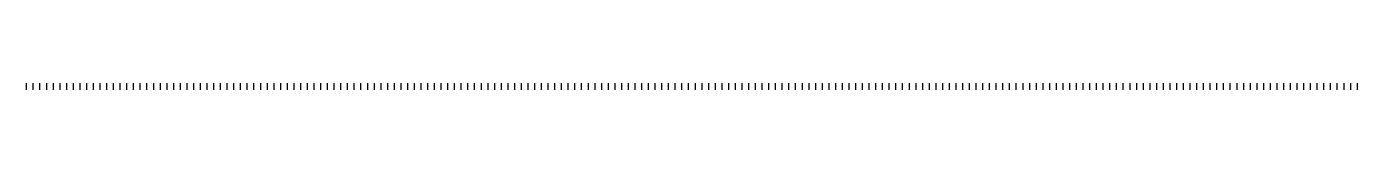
# Model space of a CAD drawing. Header units: millimetres. Extents: x 0 to 199, y 0 to 1.
import ezdxf

# ---------------------------------------------------------------- set-up
doc = ezdxf.new("R2010")
doc.units = ezdxf.units.MM
doc.layers.get('0').update_dxf_attribs({"linetype": 'CONTINUOUS'})

msp = doc.modelspace()

# ---------------------------------------------------------------- linework, layer by layer
for p, q in [((0, 0), (0, 1)), ((1, 0), (1, 1)), ((2, 0), (2, 1)), ((3, 0), (3, 1)), ((4, 0), (4, 1)), ((5, 0), (5, 1)), ((6, 0), (6, 1)), ((7, 0), (7, 1)), ((8, 0), (8, 1)), ((9, 0), (9, 1)), ((10, 0), (10, 1)), ((11, 0), (11, 1)), ((12, 0), (12, 1)), ((13, 0), (13, 1)), ((14, 0), (14, 1)), ((15, 0), (15, 1)), ((16, 0), (16, 1)), ((17, 0), (17, 1)), ((18, 0), (18, 1)), ((19, 0), (19, 1)), ((20, 0), (20, 1)), ((21, 0), (21, 1)), ((22, 0), (22, 1)), ((23, 0), (23, 1)), ((24, 0), (24, 1)), ((25, 0), (25, 1)), ((26, 0), (26, 1)), ((27, 0), (27, 1)), ((28, 0), (28, 1)), ((29, 0), (29, 1)), ((30, 0), (30, 1)), ((31, 0), (31, 1)), ((32, 0), (32, 1)), ((33, 0), (33, 1)), ((34, 0), (34, 1)), ((35, 0), (35, 1)), ((36, 0), (36, 1)), ((37, 0), (37, 1)), ((38, 0), (38, 1)), ((39, 0), (39, 1)), ((40, 0), (40, 1)), ((41, 0), (41, 1)), ((42, 0), (42, 1)), ((43, 0), (43, 1)), ((44, 0), (44, 1)), ((45, 0), (45, 1)), ((46, 0), (46, 1)), ((47, 0), (47, 1)), ((48, 0), (48, 1)), ((49, 0), (49, 1)), ((50, 0), (50, 1)), ((51, 0), (51, 1)), ((52, 0), (52, 1)), ((53, 0), (53, 1)), ((54, 0), (54, 1)), ((55, 0), (55, 1)), ((56, 0), (56, 1)), ((57, 0), (57, 1)), ((58, 0), (58, 1)), ((59, 0), (59, 1)), ((60, 0), (60, 1)), ((61, 0), (61, 1)), ((62, 0), (62, 1)), ((63, 0), (63, 1)), ((64, 0), (64, 1)), ((65, 0), (65, 1)), ((66, 0), (66, 1)), ((67, 0), (67, 1)), ((68, 0), (68, 1)), ((69, 0), (69, 1)), ((70, 0), (70, 1)), ((71, 0), (71, 1)), ((72, 0), (72, 1)), ((73, 0), (73, 1)), ((74, 0), (74, 1)), ((75, 0), (75, 1)), ((76, 0), (76, 1)), ((77, 0), (77, 1)), ((78, 0), (78, 1)), ((79, 0), (79, 1)), ((80, 0), (80, 1)), ((81, 0), (81, 1)), ((82, 0), (82, 1)), ((83, 0), (83, 1)), ((84, 0), (84, 1)), ((85, 0), (85, 1)), ((86, 0), (86, 1)), ((87, 0), (87, 1)), ((88, 0), (88, 1)), ((89, 0), (89, 1)), ((90, 0), (90, 1)), ((91, 0), (91, 1)), ((92, 0), (92, 1)), ((93, 0), (93, 1)), ((94, 0), (94, 1)), ((95, 0), (95, 1)), ((96, 0), (96, 1)), ((97, 0), (97, 1)), ((98, 0), (98, 1)), ((99, 0), (99, 1)), ((100, 0), (100, 1)), ((101, 0), (101, 1)), ((102, 0), (102, 1)), ((103, 0), (103, 1)), ((104, 0), (104, 1)), ((105, 0), (105, 1)), ((106, 0), (106, 1)), ((107, 0), (107, 1)), ((108, 0), (108, 1)), ((109, 0), (109, 1)), ((110, 0), (110, 1)), ((111, 0), (111, 1)), ((112, 0), (112, 1)), ((113, 0), (113, 1)), ((114, 0), (114, 1)), ((115, 0), (115, 1)), ((116, 0), (116, 1)), ((117, 0), (117, 1)), ((118, 0), (118, 1)), ((119, 0), (119, 1)), ((120, 0), (120, 1)), ((121, 0), (121, 1)), ((122, 0), (122, 1)), ((123, 0), (123, 1)), ((124, 0), (124, 1)), ((125, 0), (125, 1)), ((126, 0), (126, 1)), ((127, 0), (127, 1)), ((128, 0), (128, 1)), ((129, 0), (129, 1)), ((130, 0), (130, 1)), ((131, 0), (131, 1)), ((132, 0), (132, 1)), ((133, 0), (133, 1)), ((134, 0), (134, 1)), ((135, 0), (135, 1)), ((136, 0), (136, 1)), ((137, 0), (137, 1)), ((138, 0), (138, 1)), ((139, 0), (139, 1)), ((140, 0), (140, 1)), ((141, 0), (141, 1)), ((142, 0), (142, 1)), ((143, 0), (143, 1)), ((144, 0), (144, 1)), ((145, 0), (145, 1)), ((146, 0), (146, 1)), ((147, 0), (147, 1)), ((148, 0), (148, 1)), ((149, 0), (149, 1)), ((150, 0), (150, 1)), ((151, 0), (151, 1)), ((152, 0), (152, 1)), ((153, 0), (153, 1)), ((154, 0), (154, 1)), ((155, 0), (155, 1)), ((156, 0), (156, 1)), ((157, 0), (157, 1)), ((158, 0), (158, 1)), ((159, 0), (159, 1)), ((160, 0), (160, 1)), ((161, 0), (161, 1)), ((162, 0), (162, 1)), ((163, 0), (163, 1)), ((164, 0), (164, 1)), ((165, 0), (165, 1)), ((166, 0), (166, 1)), ((167, 0), (167, 1)), ((168, 0), (168, 1)), ((169, 0), (169, 1)), ((170, 0), (170, 1)), ((171, 0), (171, 1)), ((172, 0), (172, 1)), ((173, 0), (173, 1)), ((174, 0), (174, 1)), ((175, 0), (175, 1)), ((176, 0), (176, 1)), ((177, 0), (177, 1)), ((178, 0), (178, 1)), ((179, 0), (179, 1)), ((180, 0), (180, 1)), ((181, 0), (181, 1)), ((182, 0), (182, 1)), ((183, 0), (183, 1)), ((184, 0), (184, 1)), ((185, 0), (185, 1)), ((186, 0), (186, 1)), ((187, 0), (187, 1)), ((188, 0), (188, 1)), ((189, 0), (189, 1)), ((190, 0), (190, 1)), ((191, 0), (191, 1)), ((192, 0), (192, 1)), ((193, 0), (193, 1)), ((194, 0), (194, 1)), ((195, 0), (195, 1)), ((196, 0), (196, 1)), ((197, 0), (197, 1)), ((198, 0), (198, 1)), ((199, 0), (199, 1))]:
    msp.add_line(p, q)

doc.saveas('drawing.dxf')
